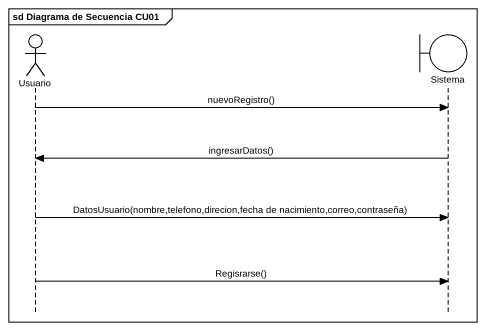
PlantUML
@startuml
mainframe sd Diagrama de Secuencia CU01
hide footbox
actor Usuario
boundary Sistema

Usuario -> Sistema : nuevoRegistro()
Sistema -> Usuario : ingresarDatos()
Usuario -> Sistema : DatosUsuario(nombre,telefono,direcion,fecha de nacimiento,correo,contraseña)
Usuario -> Sistema : Regisrarse()
@enduml
